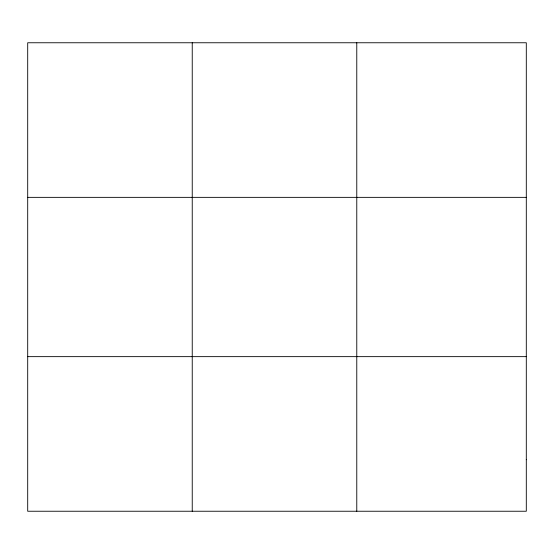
<?xml version="1.0" encoding="UTF-8"?>
<svg xmlns="http://www.w3.org/2000/svg" width="554" height="554" viewBox="0 0 554 554"><rect width="100%" height="100%" fill="white"/><g stroke="black" fill="none" stroke-linecap="round" stroke-linejoin="round"><path stroke-width="0.83" d="M192.238 42.762L192.238 511.238M356.776 42.762L356.776 511.238M27.7 197.356L526.3 197.356M27.7 356.644L526.3 356.644M526.3 459.709L526.3 511.238L27.7 511.238L27.7 42.762L526.3 42.762L526.3 459.709"/></g></svg>
